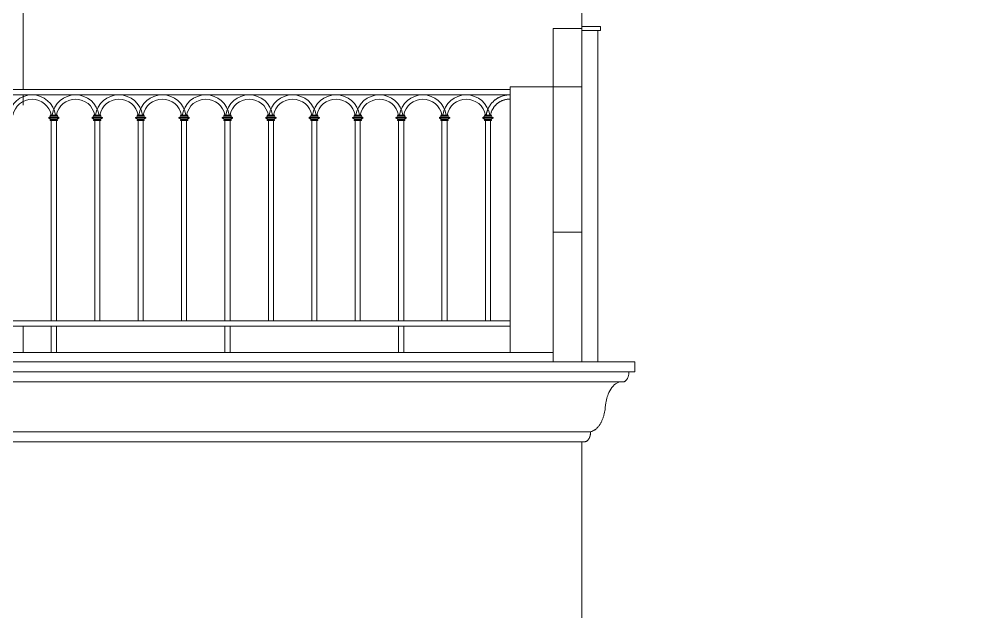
# Model space of a CAD drawing. Header units: millimetres. Extents: x -78046 to 260989, y -99288 to 158505.
# Drawn here: x 211759 to 215392, y 10528 to 12755 of the extents above; entities that cross this region are included whole.
import ezdxf
from ezdxf.xclip import XClip

# ---------------------------------------------------------------- set-up
doc = ezdxf.new("R2010")
doc.units = ezdxf.units.MM
doc.header["$LTSCALE"] = 100
doc.header["$XCLIPFRAME"] = 0
doc.layers.add('-HATCH', color=8, linetype='Continuous', lineweight=5)
doc.layers.add('-LINE1', color=7, linetype='Continuous', lineweight=18)

# ---------------------------------------------------------------- blocks, each defined once
blk = doc.blocks.new('lancan')
for p, q in [((-1.1, 988.8), (6547.2, 988.8)), ((-1.1, 968.8), (6547.2, 968.8)), ((1304, 889), (1295.8, 884)), ((1295.8, 884), (1295.8, 882)), ((1305.6, 884), (1295.8, 884)), ((1295.8, 882), (1304, 876.9)), ((1305.6, 882), (1295.8, 882)), ((1301.6, 893), (1301.6, 891)), ((1301.6, 893), (1305.6, 893)), ((1301.6, 891), (1304, 891)), ((1301.6, 874.9), (1301.6, 872.9)), ((1301.6, 874.9), (1304, 874.9)), ((1301.6, 872.9), (1305.6, 872.9)), ((1304, 891), (1304, 889)), ((1304, 891), (1305.6, 891)), ((1304, 889), (1326.4, 889)), ((1304, 876.9), (1304, 874.9)), ((1304, 876.9), (1326.4, 876.9)), ((1304, 874.9), (1305.6, 874.9)), ((1305.6, 893), (1324.8, 893)), ((1324.8, 891), (1305.6, 891)), ((1305.6, 882), (1305.6, 884)), ((1305.6, 884), (1324.8, 884)), ((1305.6, 882), (1324.8, 882)), ((1324.8, 874.9), (1305.6, 874.9)), ((1305.6, 120), (1305.6, 872.9)), ((1305.6, 872.9), (1324.8, 872.9)), ((1324.8, 893), (1328.8, 893)), ((1324.8, 891), (1326.4, 891)), ((1324.8, 884), (1324.8, 882)), ((1324.8, 884), (1334.6, 884)), ((1324.8, 882), (1334.6, 882)), ((1324.8, 874.9), (1326.4, 874.9)), ((1324.8, 872.9), (1324.8, 120)), ((1324.8, 872.9), (1328.8, 872.9)), ((1326.4, 889), (1326.4, 891)), ((1326.4, 891), (1328.8, 891)), ((1334.6, 884), (1326.4, 889)), ((1326.4, 876.9), (1334.6, 882)), ((1326.4, 874.9), (1326.4, 876.9)), ((1326.4, 874.9), (1328.8, 874.9)), ((1328.8, 891), (1328.8, 893)), ((1328.8, 872.9), (1328.8, 874.9)), ((1334.6, 882), (1334.6, 884)), ((1467.2, 889), (1459, 884)), ((1459, 884), (1459, 882)), ((1468.8, 884), (1459, 884)), ((1459, 882), (1467.2, 876.9)), ((1468.8, 882), (1459, 882)), ((1464.8, 893), (1464.8, 891)), ((1464.8, 893), (1468.8, 893)), ((1464.8, 891), (1467.2, 891)), ((1464.8, 874.9), (1464.8, 872.9)), ((1464.8, 874.9), (1467.2, 874.9)), ((1464.8, 872.9), (1468.8, 872.9)), ((1467.2, 891), (1467.2, 889)), ((1467.2, 891), (1468.8, 891)), ((1467.2, 889), (1489.6, 889)), ((1467.2, 876.9), (1467.2, 874.9)), ((1467.2, 876.9), (1489.6, 876.9)), ((1467.2, 874.9), (1468.8, 874.9)), ((1468.8, 893), (1488, 893)), ((1488, 891), (1468.8, 891)), ((1468.8, 882), (1468.8, 884)), ((1468.8, 884), (1488, 884)), ((1468.8, 882), (1488, 882)), ((1488, 874.9), (1468.8, 874.9)), ((1468.8, 120), (1468.8, 872.9)), ((1468.8, 872.9), (1488, 872.9)), ((1488, 893), (1492, 893)), ((1488, 891), (1489.6, 891)), ((1488, 884), (1488, 882)), ((1488, 884), (1497.8, 884)), ((1488, 882), (1497.8, 882)), ((1488, 874.9), (1489.6, 874.9)), ((1488, 872.9), (1488, 120)), ((1488, 872.9), (1492, 872.9)), ((1489.6, 889), (1489.6, 891)), ((1489.6, 891), (1492, 891)), ((1497.8, 884), (1489.6, 889)), ((1489.6, 876.9), (1497.8, 882)), ((1489.6, 874.9), (1489.6, 876.9)), ((1489.6, 874.9), (1492, 874.9)), ((1492, 891), (1492, 893)), ((1492, 872.9), (1492, 874.9)), ((1497.8, 882), (1497.8, 884)), ((1630.4, 889), (1622.2, 884)), ((1622.2, 884), (1622.2, 882)), ((1632, 884), (1622.2, 884)), ((1622.2, 882), (1630.4, 876.9)), ((1632, 882), (1622.2, 882)), ((1628, 893), (1628, 891)), ((1628, 893), (1632, 893)), ((1628, 891), (1630.4, 891)), ((1628, 874.9), (1628, 872.9)), ((1628, 874.9), (1630.4, 874.9)), ((1628, 872.9), (1632, 872.9)), ((1630.4, 891), (1630.4, 889)), ((1630.4, 891), (1632, 891)), ((1630.4, 889), (1652.8, 889)), ((1630.4, 876.9), (1630.4, 874.9)), ((1630.4, 876.9), (1652.8, 876.9)), ((1630.4, 874.9), (1632, 874.9)), ((1632, 893), (1651.2, 893)), ((1651.2, 891), (1632, 891)), ((1632, 882), (1632, 884)), ((1632, 884), (1651.2, 884)), ((1632, 882), (1651.2, 882)), ((1651.2, 874.9), (1632, 874.9)), ((1632, 120), (1632, 872.9)), ((1632, 872.9), (1651.2, 872.9)), ((1651.2, 893), (1655.2, 893)), ((1651.2, 891), (1652.8, 891)), ((1651.2, 884), (1651.2, 882)), ((1651.2, 884), (1661, 884)), ((1651.2, 882), (1661, 882)), ((1651.2, 874.9), (1652.8, 874.9)), ((1651.2, 872.9), (1651.2, 120)), ((1651.2, 872.9), (1655.2, 872.9)), ((1652.8, 889), (1652.8, 891)), ((1652.8, 891), (1655.2, 891)), ((1661, 884), (1652.8, 889)), ((1652.8, 876.9), (1661, 882)), ((1652.8, 874.9), (1652.8, 876.9)), ((1652.8, 874.9), (1655.2, 874.9)), ((1655.2, 891), (1655.2, 893)), ((1655.2, 872.9), (1655.2, 874.9)), ((1661, 882), (1661, 884)), ((1793.6, 889), (1785.4, 884)), ((1785.4, 884), (1785.4, 882)), ((1795.2, 884), (1785.4, 884)), ((1785.4, 882), (1793.6, 876.9)), ((1795.2, 882), (1785.4, 882)), ((1791.2, 893), (1791.2, 891)), ((1791.2, 893), (1795.2, 893)), ((1791.2, 891), (1793.6, 891)), ((1791.2, 874.9), (1791.2, 872.9)), ((1791.2, 874.9), (1793.6, 874.9)), ((1791.2, 872.9), (1795.2, 872.9)), ((1793.6, 891), (1793.6, 889)), ((1793.6, 891), (1795.2, 891)), ((1793.6, 889), (1816, 889)), ((1793.6, 876.9), (1793.6, 874.9)), ((1793.6, 876.9), (1816, 876.9)), ((1793.6, 874.9), (1795.2, 874.9)), ((1795.2, 893), (1814.4, 893)), ((1814.4, 891), (1795.2, 891)), ((1795.2, 882), (1795.2, 884)), ((1795.2, 884), (1814.4, 884)), ((1795.2, 882), (1814.4, 882)), ((1814.4, 874.9), (1795.2, 874.9)), ((1795.2, 120), (1795.2, 872.9)), ((1795.2, 872.9), (1814.4, 872.9)), ((1814.4, 893), (1818.4, 893)), ((1814.4, 891), (1816, 891)), ((1814.4, 884), (1814.4, 882)), ((1814.4, 884), (1824.2, 884)), ((1814.4, 882), (1824.2, 882)), ((1814.4, 874.9), (1816, 874.9)), ((1814.4, 872.9), (1814.4, 120)), ((1814.4, 872.9), (1818.4, 872.9)), ((1816, 889), (1816, 891)), ((1816, 891), (1818.4, 891)), ((1824.2, 884), (1816, 889)), ((1816, 876.9), (1824.2, 882)), ((1816, 874.9), (1816, 876.9)), ((1816, 874.9), (1818.4, 874.9)), ((1818.4, 891), (1818.4, 893)), ((1818.4, 872.9), (1818.4, 874.9)), ((1824.2, 882), (1824.2, 884)), ((1956.8, 889), (1948.5, 884)), ((1948.5, 884), (1948.5, 882)), ((1958.4, 884), (1948.5, 884)), ((1948.5, 882), (1956.8, 876.9)), ((1958.4, 882), (1948.5, 882)), ((1954.4, 893), (1954.4, 891)), ((1954.4, 893), (1958.4, 893)), ((1954.4, 891), (1956.8, 891)), ((1954.4, 874.9), (1954.4, 872.9)), ((1954.4, 874.9), (1956.8, 874.9)), ((1954.4, 872.9), (1958.4, 872.9)), ((1956.8, 891), (1956.8, 889)), ((1956.8, 891), (1958.4, 891)), ((1956.8, 889), (1979.2, 889)), ((1956.8, 876.9), (1956.8, 874.9)), ((1956.8, 876.9), (1979.2, 876.9)), ((1956.8, 874.9), (1958.4, 874.9)), ((1958.4, 893), (1977.6, 893)), ((1977.6, 891), (1958.4, 891)), ((1958.4, 882), (1958.4, 884)), ((1958.4, 884), (1977.6, 884)), ((1958.4, 882), (1977.6, 882)), ((1977.6, 874.9), (1958.4, 874.9)), ((1958.4, 120), (1958.4, 872.9)), ((1958.4, 872.9), (1977.6, 872.9)), ((1977.6, 893), (1981.6, 893)), ((1977.6, 891), (1979.2, 891)), ((1977.6, 884), (1977.6, 882)), ((1977.6, 884), (1987.4, 884)), ((1977.6, 882), (1987.4, 882)), ((1977.6, 874.9), (1979.2, 874.9)), ((1977.6, 872.9), (1977.6, 120)), ((1977.6, 872.9), (1981.6, 872.9)), ((1979.2, 889), (1979.2, 891)), ((1979.2, 891), (1981.6, 891)), ((1987.4, 884), (1979.2, 889)), ((1979.2, 876.9), (1987.4, 882)), ((1979.2, 874.9), (1979.2, 876.9)), ((1979.2, 874.9), (1981.6, 874.9)), ((1981.6, 891), (1981.6, 893)), ((1981.6, 872.9), (1981.6, 874.9)), ((1987.4, 882), (1987.4, 884)), ((2120, 889), (2111.7, 884)), ((2111.7, 884), (2111.7, 882)), ((2121.6, 884), (2111.7, 884)), ((2111.7, 882), (2120, 876.9)), ((2121.6, 882), (2111.7, 882)), ((2117.6, 893), (2117.6, 891)), ((2117.6, 893), (2121.6, 893)), ((2117.6, 891), (2120, 891)), ((2117.6, 874.9), (2117.6, 872.9)), ((2117.6, 874.9), (2120, 874.9)), ((2117.6, 872.9), (2121.6, 872.9)), ((2120, 891), (2120, 889)), ((2120, 891), (2121.6, 891)), ((2120, 889), (2142.4, 889)), ((2120, 876.9), (2120, 874.9)), ((2120, 876.9), (2142.4, 876.9)), ((2120, 874.9), (2121.6, 874.9)), ((2121.6, 893), (2140.8, 893)), ((2140.8, 891), (2121.6, 891)), ((2121.6, 882), (2121.6, 884)), ((2121.6, 884), (2140.8, 884)), ((2121.6, 882), (2140.8, 882)), ((2140.8, 874.9), (2121.6, 874.9)), ((2121.6, 120), (2121.6, 872.9)), ((2121.6, 872.9), (2140.8, 872.9)), ((2140.8, 893), (2144.8, 893)), ((2140.8, 891), (2142.4, 891)), ((2140.8, 884), (2140.8, 882)), ((2140.8, 884), (2150.6, 884)), ((2140.8, 882), (2150.6, 882)), ((2140.8, 874.9), (2142.4, 874.9)), ((2140.8, 872.9), (2140.8, 120)), ((2140.8, 872.9), (2144.8, 872.9)), ((2142.4, 889), (2142.4, 891)), ((2142.4, 891), (2144.8, 891)), ((2150.6, 884), (2142.4, 889)), ((2142.4, 876.9), (2150.6, 882)), ((2142.4, 874.9), (2142.4, 876.9)), ((2142.4, 874.9), (2144.8, 874.9)), ((2144.8, 891), (2144.8, 893)), ((2144.8, 872.9), (2144.8, 874.9)), ((2150.6, 882), (2150.6, 884)), ((2283.2, 889), (2274.9, 884)), ((2274.9, 884), (2274.9, 882)), ((2284.8, 884), (2274.9, 884)), ((2274.9, 882), (2283.2, 876.9)), ((2284.8, 882), (2274.9, 882)), ((2280.8, 893), (2280.8, 891)), ((2280.8, 893), (2284.8, 893)), ((2280.8, 891), (2283.2, 891)), ((2280.8, 874.9), (2280.8, 872.9)), ((2280.8, 874.9), (2283.2, 874.9)), ((2280.8, 872.9), (2284.8, 872.9)), ((2283.2, 891), (2283.2, 889)), ((2283.2, 891), (2284.8, 891)), ((2283.2, 889), (2305.6, 889)), ((2283.2, 876.9), (2283.2, 874.9)), ((2283.2, 876.9), (2305.6, 876.9)), ((2283.2, 874.9), (2284.8, 874.9)), ((2284.8, 893), (2304, 893)), ((2304, 891), (2284.8, 891)), ((2284.8, 882), (2284.8, 884)), ((2284.8, 884), (2304, 884)), ((2284.8, 882), (2304, 882)), ((2304, 874.9), (2284.8, 874.9)), ((2284.8, 120), (2284.8, 872.9)), ((2284.8, 872.9), (2304, 872.9)), ((2304, 893), (2308, 893)), ((2304, 891), (2305.6, 891)), ((2304, 884), (2304, 882)), ((2304, 884), (2313.8, 884)), ((2304, 882), (2313.8, 882)), ((2304, 874.9), (2305.6, 874.9)), ((2304, 872.9), (2304, 120)), ((2304, 872.9), (2308, 872.9)), ((2305.6, 889), (2305.6, 891)), ((2305.6, 891), (2308, 891)), ((2313.8, 884), (2305.6, 889)), ((2305.6, 876.9), (2313.8, 882)), ((2305.6, 874.9), (2305.6, 876.9)), ((2305.6, 874.9), (2308, 874.9)), ((2308, 891), (2308, 893)), ((2308, 872.9), (2308, 874.9)), ((2313.8, 882), (2313.8, 884)), ((2446.4, 889), (2438.1, 884)), ((2438.1, 884), (2438.1, 882)), ((2448, 884), (2438.1, 884)), ((2438.1, 882), (2446.4, 876.9)), ((2448, 882), (2438.1, 882)), ((2444, 893), (2444, 891)), ((2444, 893), (2448, 893)), ((2444, 891), (2446.4, 891)), ((2444, 874.9), (2444, 872.9)), ((2444, 874.9), (2446.4, 874.9)), ((2444, 872.9), (2448, 872.9)), ((2446.4, 891), (2446.4, 889)), ((2446.4, 891), (2448, 891)), ((2446.4, 889), (2468.8, 889)), ((2446.4, 876.9), (2446.4, 874.9)), ((2446.4, 876.9), (2468.8, 876.9)), ((2446.4, 874.9), (2448, 874.9)), ((2448, 893), (2467.2, 893)), ((2467.2, 891), (2448, 891)), ((2448, 882), (2448, 884)), ((2448, 884), (2467.2, 884)), ((2448, 882), (2467.2, 882)), ((2467.2, 874.9), (2448, 874.9)), ((2448, 120), (2448, 872.9)), ((2448, 872.9), (2467.2, 872.9)), ((2467.2, 893), (2471.2, 893)), ((2467.2, 891), (2468.8, 891)), ((2467.2, 884), (2467.2, 882)), ((2467.2, 884), (2477, 884)), ((2467.2, 882), (2477, 882)), ((2467.2, 874.9), (2468.8, 874.9)), ((2467.2, 872.9), (2467.2, 120)), ((2467.2, 872.9), (2471.2, 872.9)), ((2468.8, 889), (2468.8, 891)), ((2468.8, 891), (2471.2, 891)), ((2477, 884), (2468.8, 889)), ((2468.8, 876.9), (2477, 882)), ((2468.8, 874.9), (2468.8, 876.9)), ((2468.8, 874.9), (2471.2, 874.9)), ((2471.2, 891), (2471.2, 893)), ((2471.2, 872.9), (2471.2, 874.9)), ((2477, 882), (2477, 884)), ((2609.6, 889), (2601.3, 884)), ((2601.3, 884), (2601.3, 882)), ((2611.2, 884), (2601.3, 884)), ((2601.3, 882), (2609.6, 876.9)), ((2611.2, 882), (2601.3, 882)), ((2607.2, 893), (2607.2, 891)), ((2607.2, 893), (2611.2, 893)), ((2607.2, 891), (2609.6, 891)), ((2607.2, 874.9), (2607.2, 872.9)), ((2607.2, 874.9), (2609.6, 874.9)), ((2607.2, 872.9), (2611.2, 872.9)), ((2609.6, 891), (2609.6, 889)), ((2609.6, 891), (2611.2, 891)), ((2609.6, 889), (2632, 889)), ((2609.6, 876.9), (2609.6, 874.9)), ((2609.6, 876.9), (2632, 876.9)), ((2609.6, 874.9), (2611.2, 874.9)), ((2611.2, 893), (2630.4, 893)), ((2630.4, 891), (2611.2, 891)), ((2611.2, 882), (2611.2, 884)), ((2611.2, 884), (2630.4, 884)), ((2611.2, 882), (2630.4, 882)), ((2630.4, 874.9), (2611.2, 874.9)), ((2611.2, 120), (2611.2, 872.9)), ((2611.2, 872.9), (2630.4, 872.9)), ((2630.4, 893), (2634.4, 893)), ((2630.4, 891), (2632, 891)), ((2630.4, 884), (2630.4, 882)), ((2630.4, 884), (2640.2, 884)), ((2630.4, 882), (2640.2, 882)), ((2630.4, 874.9), (2632, 874.9)), ((2630.4, 872.9), (2630.4, 120)), ((2630.4, 872.9), (2634.4, 872.9)), ((2632, 889), (2632, 891)), ((2632, 891), (2634.4, 891)), ((2640.2, 884), (2632, 889)), ((2632, 876.9), (2640.2, 882)), ((2632, 874.9), (2632, 876.9)), ((2632, 874.9), (2634.4, 874.9)), ((2634.4, 891), (2634.4, 893)), ((2634.4, 872.9), (2634.4, 874.9)), ((2640.2, 882), (2640.2, 884)), ((2772.8, 889), (2764.5, 884)), ((2764.5, 884), (2764.5, 882)), ((2774.4, 884), (2764.5, 884)), ((2764.5, 882), (2772.8, 876.9)), ((2774.4, 882), (2764.5, 882)), ((2770.4, 893), (2770.4, 891)), ((2770.4, 893), (2774.4, 893)), ((2770.4, 891), (2772.8, 891)), ((2770.4, 874.9), (2770.4, 872.9)), ((2770.4, 874.9), (2772.8, 874.9)), ((2770.4, 872.9), (2774.4, 872.9)), ((2772.8, 891), (2772.8, 889)), ((2772.8, 891), (2774.4, 891)), ((2772.8, 889), (2795.2, 889)), ((2772.8, 876.9), (2772.8, 874.9)), ((2772.8, 876.9), (2795.2, 876.9)), ((2772.8, 874.9), (2774.4, 874.9)), ((2774.4, 893), (2793.6, 893)), ((2793.6, 891), (2774.4, 891)), ((2774.4, 882), (2774.4, 884)), ((2774.4, 884), (2793.6, 884)), ((2774.4, 882), (2793.6, 882)), ((2793.6, 874.9), (2774.4, 874.9)), ((2774.4, 120), (2774.4, 872.9)), ((2774.4, 872.9), (2793.6, 872.9)), ((2793.6, 893), (2797.6, 893)), ((2793.6, 891), (2795.2, 891)), ((2793.6, 884), (2793.6, 882)), ((2793.6, 884), (2803.4, 884)), ((2793.6, 882), (2803.4, 882)), ((2793.6, 874.9), (2795.2, 874.9)), ((2793.6, 872.9), (2793.6, 120)), ((2793.6, 872.9), (2797.6, 872.9)), ((2795.2, 889), (2795.2, 891)), ((2795.2, 891), (2797.6, 891)), ((2803.4, 884), (2795.2, 889)), ((2795.2, 876.9), (2803.4, 882)), ((2795.2, 874.9), (2795.2, 876.9)), ((2795.2, 874.9), (2797.6, 874.9)), ((2797.6, 891), (2797.6, 893)), ((2797.6, 872.9), (2797.6, 874.9)), ((2803.4, 882), (2803.4, 884)), ((2936, 889), (2927.7, 884)), ((2927.7, 884), (2927.7, 882)), ((2937.6, 884), (2927.7, 884)), ((2927.7, 882), (2936, 876.9)), ((2937.6, 882), (2927.7, 882)), ((2933.6, 893), (2933.6, 891)), ((2933.6, 893), (2937.6, 893)), ((2933.6, 891), (2936, 891)), ((2933.6, 874.9), (2933.6, 872.9)), ((2933.6, 874.9), (2936, 874.9)), ((2933.6, 872.9), (2937.6, 872.9)), ((2936, 891), (2936, 889)), ((2936, 891), (2937.6, 891)), ((2936, 889), (2958.4, 889)), ((2936, 876.9), (2936, 874.9)), ((2936, 876.9), (2958.4, 876.9)), ((2936, 874.9), (2937.6, 874.9)), ((2937.6, 893), (2956.8, 893)), ((2956.8, 891), (2937.6, 891)), ((2937.6, 882), (2937.6, 884)), ((2937.6, 884), (2956.8, 884)), ((2937.6, 882), (2956.8, 882)), ((2956.8, 874.9), (2937.6, 874.9)), ((2937.6, 120), (2937.6, 872.9)), ((2937.6, 872.9), (2956.8, 872.9)), ((2956.8, 893), (2960.8, 893)), ((2956.8, 891), (2958.4, 891)), ((2956.8, 884), (2956.8, 882)), ((2956.8, 884), (2966.6, 884)), ((2956.8, 882), (2966.6, 882)), ((2956.8, 874.9), (2958.4, 874.9)), ((2956.8, 872.9), (2956.8, 120)), ((2956.8, 872.9), (2960.8, 872.9)), ((2958.4, 889), (2958.4, 891)), ((2958.4, 891), (2960.8, 891)), ((2966.6, 884), (2958.4, 889)), ((2958.4, 876.9), (2966.6, 882)), ((2958.4, 874.9), (2958.4, 876.9)), ((2958.4, 874.9), (2960.8, 874.9)), ((2960.8, 891), (2960.8, 893)), ((2960.8, 872.9), (2960.8, 874.9)), ((2966.6, 882), (2966.6, 884)), ((-1.1, 120), (6547.2, 120)), ((-1.1, 100), (6547.2, 100)), ((-1.1, 0), (6547.2, 0))]:
    blk.add_line(p, q)
for points in [[(1324.8, 100), (1305.6, 100), (1305.6, 0), (1324.8, 0)], [(1977.6, 100), (1958.4, 100), (1958.4, 0), (1977.6, 0)], [(2630.4, 100), (2611.2, 100), (2611.2, 0), (2630.4, 0)]]:
    blk.add_lwpolyline(points, close=True)
for centre, radius, start, end in [((1233.6, 879.7), 89.2, 8.5304, 171.4696), ((1233.6, 879.7), 73.2, 10.4137, 169.5863), ((1396.8, 879.8), 89.2, 8.5304, 171.4696), ((1396.8, 879.8), 73.2, 10.4137, 169.5863), ((1560, 879.8), 89.2, 8.5304, 171.4696), ((1560, 879.8), 73.2, 10.4137, 169.5863), ((1723.2, 879.8), 89.2, 8.5304, 171.4696), ((1723.2, 879.8), 73.2, 10.4137, 169.5863), ((1886.4, 879.8), 89.2, 8.5304, 171.4696), ((1886.4, 879.8), 73.2, 10.4137, 169.5863), ((2049.6, 879.8), 89.2, 8.5304, 171.4696), ((2049.6, 879.8), 73.2, 10.4137, 169.5863), ((2212.8, 879.8), 89.2, 8.5304, 171.4696), ((2212.8, 879.8), 73.2, 10.4137, 169.5863), ((2376, 879.8), 89.2, 8.5304, 171.4696), ((2376, 879.8), 73.2, 10.4137, 169.5863), ((2539.2, 879.8), 89.2, 8.5304, 171.4696), ((2539.2, 879.8), 73.2, 10.4137, 169.5863), ((2702.4, 879.8), 89.2, 8.5304, 171.4696), ((2702.4, 879.8), 73.2, 10.4137, 169.5863), ((2865.6, 879.8), 89.2, 8.5304, 171.4696), ((2865.6, 879.8), 73.2, 10.4137, 169.5863), ((3028.8, 879.8), 89.2, 8.5304, 171.4696), ((3028.8, 879.8), 73.2, 10.4137, 169.5863)]:
    blk.add_arc(centre, radius, start, end)

msp = doc.modelspace()

# ---------------------------------------------------------------- linework, layer by layer
at = {"layer": '-HATCH'}
for p, q in [((211773.1, 12490.4), (213604.3, 12490.4)), ((212872.2, 11601.6), (211773.1, 11601.6)), ((214072.8, 11429.2), (206873.8, 11429.2)), ((214030.5, 11391.7), (206873.8, 11391.7)), ((213907.5, 11204.2), (206873.8, 11204.2)), ((213886.7, 11166.7), (206873.8, 11166.7))]:
    msp.add_line(p, q, dxfattribs=at)
at = {"layer": '-LINE1', "color": 0, "lineweight": 20}
for p, q in [((213873.7, 14166.7), (213873.7, 11466.5)), ((213873.7, 11466.5), (213873.7, 14166.7)), ((211773.1, 13606.1), (211773.1, 12490.4)), ((213765.9, 12500.4), (213766, 12720.4)), ((213873.7, 12720.4), (213766, 12720.4)), ((213873.7, 12727.4), (213943.9, 12727.4)), ((213943.9, 12727.4), (213943.9, 12712.7)), ((213873.7, 12712.7), (213933.2, 12712.7)), ((213933.2, 12712.7), (213933.2, 11466.6)), ((213933.2, 12712.7), (213943.9, 12712.7)), ((213604.3, 12500.4), (213604.3, 12490.4)), ((213765.9, 12500.4), (213604.3, 12500.4)), ((213765.6, 11954.2), (213765.9, 12500.4)), ((213873.7, 12500.4), (213765.9, 12500.4)), ((211773.1, 12470.4), (211773.1, 12432.6)), ((213604.3, 11501.6), (213604.3, 12490.4)), ((213765.4, 11466.6), (213765.6, 11954.2)), ((213873.5, 11954.1), (213765.6, 11954.2)), ((211773.1, 11601.6), (211773.1, 11501.6)), ((213765.4, 11501.6), (210574.5, 11501.6)), ((213604.3, 11466.6), (210574.5, 11466.6)), ((213604.3, 11466.6), (213765.4, 11466.6)), ((213873.8, 11466.5), (213765.4, 11466.6)), ((213765.4, 11466.6), (213765.4, 11466.6)), ((213873.8, 4666.7), (213873.8, 11166.7))]:
    msp.add_line(p, q, dxfattribs=at)
msp.add_lwpolyline([(206873.8, 11166.7), (213873.3, 11166.7), (213885.8, 11166.7), (213887.3, 11166.9), (213888.7, 11167.3), (213890.1, 11167.9), (213891.5, 11168.6), (213892.9, 11169.4), (213894.2, 11170.4), (213895.5, 11171.6), (213896.7, 11172.9), (213897.9, 11174.3), (213899, 11175.9), (213900.1, 11177.6), (213901, 11179.4), (213902, 11181.3), (213902.8, 11183.2), (213903.6, 11185.3), (213904.3, 11187.5), (213904.9, 11189.7), (213905.4, 11192), (213905.8, 11194.4), (213906.1, 11196.8), (213906.4, 11199.2), (213906.5, 11201.6), (213906.5, 11204.1), (213908.3, 11204.5), (213910, 11205), (213911.7, 11205.6), (213913.4, 11206.3), (213915.1, 11207), (213916.8, 11207.8), (213918.5, 11208.7), (213920.2, 11209.7), (213921.8, 11210.8), (213923.4, 11211.9), (213925, 11213.1), (213926.6, 11214.4), (213928.2, 11215.7), (213929.7, 11217.2), (213931.2, 11218.6), (213932.7, 11220.2), (213934.2, 11221.8), (213935.6, 11223.5), (213937, 11225.3), (213938.4, 11227.1), (213939.8, 11229), (213941.1, 11231), (213942.4, 11233), (213943.7, 11235), (213944.9, 11237.2), (213946.1, 11239.4), (213947.2, 11241.6), (213948.3, 11243.9), (213949.4, 11246.2), (213950.5, 11248.6), (213951.5, 11251.1), (213952.4, 11253.5), (213953.3, 11256.1), (213954.2, 11258.6), (213955.1, 11261.2), (213955.9, 11263.9), (213956.6, 11266.6), (213958, 11272), (213959.2, 11277.6), (213960.2, 11283.3), (213960.7, 11286.2), (213961.4, 11292), (213961.7, 11294.9), (213962.5, 11304.1), (213963.7, 11312.4), (213964.7, 11318.1), (213965.9, 11323.6), (213967.6, 11330.2), (213969.2, 11335.7), (213971, 11340.9), (213972.9, 11345.9), (213975.5, 11351.8), (213979, 11358.5), (213982.8, 11364.8), (213986.8, 11370.4), (213991.2, 11375.5), (213995.7, 11380), (214000.5, 11383.8), (214005.4, 11387), (214010.4, 11389.5), (214016.6, 11391.6), (214028.4, 11391.6), (214029.9, 11391.7), (214031.3, 11391.9), (214032.8, 11392.3), (214034.2, 11392.9), (214035.6, 11393.6), (214036.9, 11394.4), (214038.2, 11395.4), (214039.5, 11396.6), (214040.7, 11397.9), (214041.9, 11399.3), (214043, 11400.9), (214044.1, 11402.6), (214045.1, 11404.4), (214046, 11406.3), (214046.9, 11408.2), (214047.6, 11410.3), (214048.3, 11412.5), (214048.9, 11414.7), (214049.4, 11417), (214049.8, 11419.4), (214050.2, 11421.8), (214050.4, 11424.2), (214050.5, 11426.6), (214050.6, 11429.1), (214072.8, 11429.1), (214072.8, 11466.6), (213028.3, 11466.6)], dxfattribs=at)

# ---------------------------------------------------------------- block references
at = {"layer": '-HATCH', "color": 2}
ref = msp.add_blockref('lancan', (210573.5, 11501.6), dxfattribs=at)
XClip(ref).set_block_clipping_path([(-1.0891713909, -0.0356520642), (3030.8051091608, 998.7991513788)])

doc.saveas('drawing.dxf')
